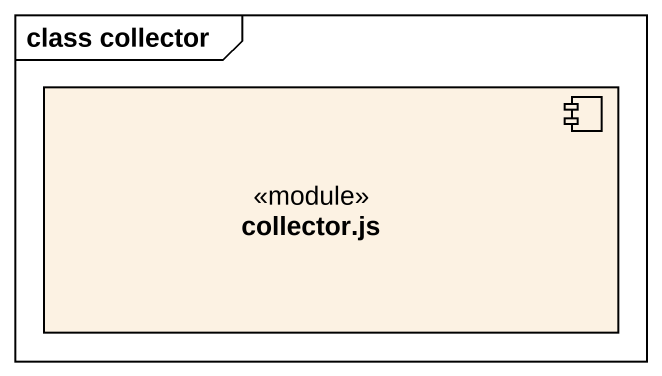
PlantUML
@startuml
mainframe class collector
component "collector.js" as collector_js <<module>>
@enduml
